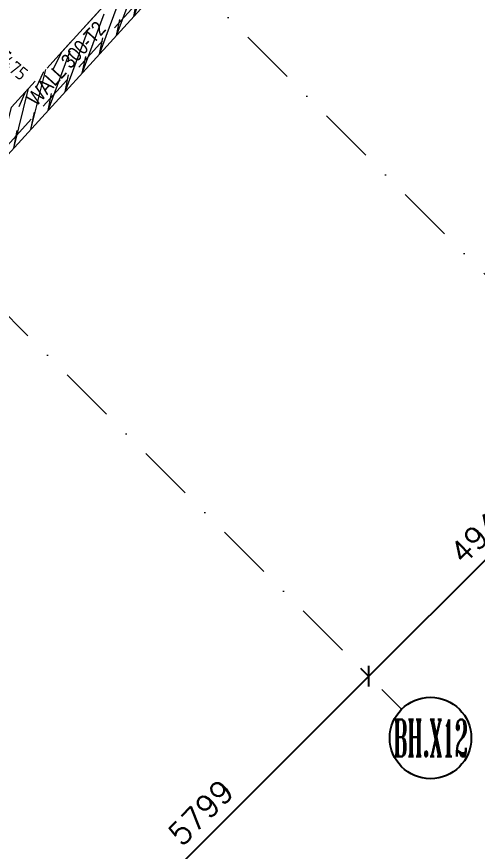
# Model space of a CAD drawing. Extents: x 660761725 to 1323371458, y 2734871439 to 5470067957.
# Drawn here: x 662080518 to 662086727, y 2735048931 to 2735060194 of the extents above; entities that cross this region are included whole.
import ezdxf
from ezdxf.enums import TextEntityAlignment as Align

# ---------------------------------------------------------------- set-up
doc = ezdxf.new("R2010")
doc.units = 0
for name, pattern in [('AXES', [1.95, 1.2, -0.25, 0.25, -0.25]), ('Hidden', [714.375, 476.25, -238.125]), ('sbp_axis_short', [10, 5, -2.5, 0, -2.5])]:
    doc.linetypes.add(name, pattern=pattern)
doc.layers.add('A-DETL', color=5, linetype='Continuous', lineweight=9, true_color=0x0000ff)
for name, color, linetype, lineweight in [('A-FLOR-PATT', 7, 'Continuous', 15), ('A-ROOF', 7, 'Continuous', 15), ('A-WALL-IDEN', 7, 'Continuous', 9), ('S-GRID', 7, 'Continuous', 9), ('S-GRID-IDEN', 7, 'Continuous', 13)]:
    doc.layers.add(name, color=color, linetype=linetype, lineweight=lineweight)
for name, color, linetype in [('S-AXIS', 20, 'AXES'), ('S-DIMO', 100, 'Continuous'), ('S-RSYMB', 7, 'Continuous')]:
    doc.layers.add(name, color=color, linetype=linetype)
doc.styles.add('Arial Narrow_1', font='ARIALN.TTF', dxfattribs={"height": 199.9999999999998})
doc.styles.add('ARMACAD', font='isocp.shx')
doc.styles.add('ROMANS', font='romans.shx')
doc.styles.add('ROMANT', font='romant')
doc.dimstyles.new('S-DIMO-100', dxfattribs={"dimscale": 100, "dimtxt": 3, "dimasz": 2, "dimexe": 1.5, "dimexo": 1.5, "dimgap": 1.5, "dimtad": 1, "dimdec": 0, "dimzin": 12, "dimdsep": 46, "dimtxsty": 'ROMANS', "dimblk": 'ARCHTICK', "dimcen": 0.09, "dimdle": 1.5, "dimclrd": 8, "dimclre": 8, "dimclrt": 4, "dimadec": 0, "dimazin": 3, "dimtfac": 1, "dimtdec": 0, "dimtix": 1, "dimtmove": 1, "dimatfit": 3, "dimfxl": 1, "dimtolj": 1, "dimtzin": 0, "dimarcsym": 0})
pattern_1 = [(74.99999999999999, (0, 0), (-153.3407249233896, 41.08752341002518), [])]

# ---------------------------------------------------------------- blocks, each defined once
blk = doc.blocks.new('_ARCHTICK')
at = {"color": 0, "linetype": 'ByBlock', "const_width": 0.15}
blk.add_lwpolyline([(-0.5, -0.5), (0.5, 0.5)], dxfattribs=at)
blk = doc.blocks.new('*D126')
at = {"layer": 'S-DIMO', "color": 8, "lineweight": -2, "transparency": 16777216}
for p, q in [((662682351.3690652, 2734551200.567761), (662678642.5908796, 2734547491.790826)), ((662682239.2364242, 2734551100.56837), (662682139.2370309, 2734551200.567798)), ((662678742.590898, 2734547603.922844), (662678642.5909153, 2734547703.922861))]:
    blk.add_line(p, q, dxfattribs=at)
at = {"layer": 'S-DIMO', "color": 8, "lineweight": -2, "transparency": 16777216, "xscale": 200, "yscale": 200, "zscale": 200}
for p, rotation in [((662682245.3030301, 2734551094.501762), 44.99999034024764), ((662678748.6569146, 2734547597.856826), 224.9999903402476)]:
    blk.add_blockref('_ARCHTICK', p, dxfattribs=dict(at, rotation=rotation))
at = {"layer": 'S-DIMO', "color": 4, "transparency": 16777216, "insert": (662680284.8479737, 2734549558.311364), "char_height": 300, "width": 199.5440968434552, "attachment_point": 5, "rotation": 44.999990340247656, "style": 'ROMANS'}
blk.add_mtext('\\A1;4945', dxfattribs=at)
blk = doc.blocks.new('*D127')
at = {"layer": 'S-DIMO', "color": 8, "lineweight": -2, "transparency": 16777216}
for p, q in [((662678854.723641, 2734547703.922133), (662674542.0217499, 2734543391.221697)), ((662678742.590898, 2734547603.922844), (662678642.5916067, 2734547703.92217)), ((662674642.6979969, 2734543502.677485), (662674542.0217856, 2734543603.353731))]:
    blk.add_line(p, q, dxfattribs=at)
at = {"layer": 'S-DIMO', "color": 8, "lineweight": -2, "transparency": 16777216, "xscale": 200, "yscale": 200, "zscale": 200}
for p, rotation in [((662678748.657606, 2734547597.856134), 44.99999034024764), ((662674648.0877849, 2734543497.287696), 224.9999903402476)]:
    blk.add_blockref('_ARCHTICK', p, dxfattribs=dict(at, rotation=rotation))
at = {"layer": 'S-DIMO', "color": 4, "transparency": 16777216, "insert": (662676486.2406967, 2734545759.703985), "char_height": 300, "width": 199.5440968434552, "attachment_point": 5, "rotation": 44.999990340247656, "style": 'ROMANS'}
blk.add_mtext('\\A1;5799', dxfattribs=at)
blk = doc.blocks.new('*U1142')
at = {"layer": 'S-AXIS', "color": 3, "linetype": 'Continuous'}
blk.add_circle((0, 5.5), 5.5, dxfattribs=at)
at = {"layer": 'S-AXIS', "color": 3, "linetype": 'Continuous', "ltscale": 0.5, "style": 'ROMANT', "width": 0.4, "flags": 8}
blk.add_attdef('A', text='', height=5, dxfattribs=at).set_placement((0, 5.5), align=Align.MIDDLE_CENTER)
blk = doc.blocks.new('I am… Atomic.')
at = {"layer": 'A-FLOR-PATT', "transparency": 33554600}
h = blk.add_hatch(dxfattribs=at)
h.set_pattern_fill('ANSI31', color=8, scale=50, angle=30, style=0)
h.set_pattern_definition(pattern_1)
edge = h.paths.add_edge_path()
edge.add_line((662389967.6433319, 2734579123.010657), (662390007.8012236, 2734579503.468677))
edge.add_line((662342114.705975, 2734544592.546931), (662390007.8012234, 2734579503.468677))
edge.add_line((662363195.8073889, 2734559608.047176), (662389967.7690635, 2734579123.040917))
edge.add_line((662362417.6524743, 2734559040.823584), (662363719.8899552, 2734559990.06879))
edge.add_line((662346720.4841449, 2734547598.623516), (662362783.6519626, 2734559307.613063))
edge.add_line((662345821.5310795, 2734546943.346041), (662347578.010761, 2734548223.703842))
edge.add_line((662342292.6126368, 2734544370.997322), (662346307.4227723, 2734547297.529027))
edge.add_line((662325865.2845687, 2734528370.671522), (662342114.6925843, 2734544592.5523))
edge.add_line((662340490.7204528, 2734542572.157625), (662342149.9785906, 2734544228.604904))
edge.add_line((662339422.0417168, 2734541505.28928), (662341320.3495216, 2734543400.381265))
edge.add_line((662336597.6306283, 2734538685.662872), (662340136.8031961, 2734542218.839921))
edge.add_line((662332705.8949801, 2734534800.520002), (662336243.7133716, 2734538332.345168))
edge.add_line((662332253.0745114, 2734534348.466631), (662332782.9359009, 2734534877.430412))
edge.add_line((662326312.3910785, 2734528417.846987), (662332351.9776915, 2734534447.202265))
edge.add_line((662325865.2845687, 2734528370.671522), (662326312.3910785, 2734528417.846987))
h = blk.add_hatch(dxfattribs=at)
h.set_pattern_fill('ANSI31', color=8, scale=50, angle=30, style=0)
h.set_pattern_definition(pattern_1)
edge = h.paths.add_edge_path()
edge.add_line((662389967.6433319, 2734579123.010657), (662390007.8012236, 2734579503.468677))
edge.add_line((662390178.8400514, 2734578972.951882), (662393574.2351673, 2734576558.543434))
edge.add_line((662390389.9110394, 2734578822.862847), (662389967.7690635, 2734579123.040917))
edge.add_line((662401600.1085552, 2734571260.373601), (662390007.8012234, 2734579503.468677))
edge.add_line((662401045.2346829, 2734570742.112331), (662400996.5411683, 2734571280.666277))
edge.add_line((662400996.5411683, 2734571280.666277), (662391834.41239, 2734577795.702194))
edge.add_line((662401631.7932035, 2734570909.939), (662401600.1085552, 2734571260.373601))
edge.add_line((662398386.0115408, 2734568087.393885), (662401045.2346829, 2734570742.112331))
edge.add_line((662378065.801715, 2734545768.423274), (662383150.2610395, 2734551353.010825))
edge.add_line((662383150.2610395, 2734551353.010825), (662388234.7203641, 2734556937.598375))
edge.add_line((662388234.7203641, 2734556937.598375), (662393319.1796887, 2734562522.185926))
edge.add_line((662393319.1796887, 2734562522.185926), (662398403.6390133, 2734568106.773477))
edge.add_line((662377177.0145457, 2734544792.211362), (662378389.7704264, 2734546124.258873))
edge.add_line((662345219.5168241, 2734509691.243385), (662350637.7770958, 2734515642.46591))
edge.add_line((662350637.7770958, 2734515642.46591), (662356056.0373675, 2734521593.688435))
edge.add_line((662356056.0373675, 2734521593.688435), (662361474.2976393, 2734527544.91096))
edge.add_line((662361474.2976393, 2734527544.91096), (662366892.5579109, 2734533496.133485))
edge.add_line((662366892.5579109, 2734533496.133485), (662372310.8181826, 2734539447.35601))
edge.add_line((662372310.8181826, 2734539447.35601), (662377729.0784543, 2734545398.578536))
edge.add_line((662345267.5598451, 2734509156.384884), (662400082.3408674, 2734569362.972085))
edge.add_line((662401418.6805061, 2734570690.601139), (662400941.3227103, 2734570214.051982))
edge.add_line((662400082.3408674, 2734569362.972085), (662401631.7932035, 2734570909.939))
h = blk.add_hatch(dxfattribs=at)
h.set_pattern_fill('ANSI31', color=8, scale=50, angle=30, style=0)
h.set_pattern_definition(pattern_1)
edge = h.paths.add_edge_path()
edge.add_line((662345468.2720397, 2734510142.524049), (662345661.1307589, 2734509588.669044))
edge.add_line((662345219.5168241, 2734509691.243385), (662350637.7770958, 2734515642.46591))
edge.add_line((662350637.7770958, 2734515642.46591), (662356056.0373675, 2734521593.688435))
edge.add_line((662356056.0373675, 2734521593.688435), (662361474.2976393, 2734527544.91096))
edge.add_line((662361474.2976393, 2734527544.91096), (662366892.5579109, 2734533496.133485))
edge.add_line((662366892.5579109, 2734533496.133485), (662372310.8181826, 2734539447.35601))
edge.add_line((662372310.8181826, 2734539447.35601), (662377729.0784543, 2734545398.578536))
edge.add_line((662345267.5598451, 2734509156.384884), (662400082.3408674, 2734569362.972085))
at = {"layer": 'A-DETL', "color": 8, "linetype": 'Hidden', "lineweight": 9}
blk.add_line((662399013.4511831, 2734568320.204953), (662345232.817815, 2734509249.488402), dxfattribs=at)
at = {"layer": 'A-DETL', "color": 8, "linetype": 'Hidden', "lineweight": 9, "flags": 128}
blk.add_lwpolyline([(662378065.801715, 2734545768.423274), (662383150.2610395, 2734551353.010825), (662388234.7203641, 2734556937.598375), (662393319.1796887, 2734562522.185926), (662398403.6390133, 2734568106.773477)], dxfattribs=at)
at = {"layer": 'A-ROOF', "color": 8, "lineweight": 13}
blk.add_line((662345267.5598451, 2734509156.384884), (662400082.3408674, 2734569362.972085), dxfattribs=at)
at = {"layer": 'A-WALL-IDEN', "color": 8, "insert": (662386908.9585571, 2734555410.929835), "char_height": 199.9999999999998, "width": 1771.729374999998, "attachment_point": 1, "rotation": 47.68386439457864, "style": 'Arial Narrow_1'}
blk.add_mtext('WALL 300-T2', dxfattribs=at)
blk = doc.blocks.new('*U979', base_point=(662080589.5353992, 2735059660.61639))
at = {"layer": 'S-RSYMB'}
blk.add_lwpolyline([(662080589.5353992, 2735059899.399126), (662080730.0676312, 2735059720.192358, 0.05337939516647282), (662080731.0275563, 2735059719.205735), (662081089.5353992, 2735059421.833654)], format="xyb", dxfattribs=at)
at = {"layer": 'S-RSYMB', "style": 'ARMACAD'}
for tag, rotation, p in [('D0', 308.103202676049, (662080569.3079543, 2735059738.831558)), ('D1', 320.3252567840887, (662080836.8621895, 2735059482.006373))]:
    blk.add_attdef(tag, text='', height=180, rotation=rotation, dxfattribs=at).set_placement(p, align=Align.MIDDLE_CENTER)
blk = doc.blocks.new('I am… All Range.')
at = {"layer": 'S-GRID', "color": 8, "linetype": 'sbp_axis_short', "lineweight": 13, "ltscale": 150}
for p, q in [((662660147.2208296, 2734573192.583929), (662682689.8586049, 2734550649.946153)), ((662656650.5753036, 2734569695.938403), (662679193.2130787, 2734547153.300627))]:
    blk.add_line(p, q, dxfattribs=at)
at = {"layer": 'S-GRID-IDEN', "color": 9}
ref = blk.add_blockref('*U1142', (662679582.1296669, 2734546214.399756), dxfattribs=dict(at, xscale=100.0000000000075, yscale=100, zscale=100.0000000000028, rotation=359.9999999381469))
ref.add_attrib('A', 'BH.X12', dxfattribs={"layer": 'S-AXIS', "color": 3, "linetype": 'Continuous', "ltscale": 0.5, "height": 499.9999999999999, "rotation": 359.9999999381469, "style": 'ROMANT', "width": 0.4000000000000299}).set_placement((662679582.1296675, 2734546764.399756), align=Align.MIDDLE_CENTER)
at = {"layer": 'S-DIMO', "color": 3}
for base, p1, p2, picture, middle in [((662678748.6569146, 2734547597.856826), (662682345.3024235, 2734550994.502335), (662678848.6568973, 2734547497.856809), '*D126', (662680284.8479737, 2734549558.311364)), ((662674648.0877849, 2734543497.287696), (662678848.6568973, 2734547497.856809), (662674748.7639962, 2734543396.611451), '*D127', (662676486.2406967, 2734545759.703985))]:
    dim = blk.add_linear_dim(base=base, p1=p1, p2=p2, angle=44.99999034024766, dimstyle='S-DIMO-100', dxfattribs=at)
    dim.commit()
    dim.dimension.update_dxf_attribs({"geometry": picture, "text_midpoint": middle})

msp = doc.modelspace()

# ---------------------------------------------------------------- block references
at = {"layer": 'S-AXIS'}
for name, p in [('I am… All Range.', (-593486.1820166111, 503695.4297404289)), ('I am… Atomic.', (-306275.5624856949, 503695.4297404289))]:
    msp.add_blockref(name, p, dxfattribs=at)
at = {"layer": 'S-RSYMB'}
msp.add_blockref('*U979', (662079940.7896823, 2735059935.066227, 1e-08), dxfattribs=at).add_auto_attribs({'D0': '2985->3175', 'D1': '6290->6475'})

doc.saveas('drawing.dxf')
